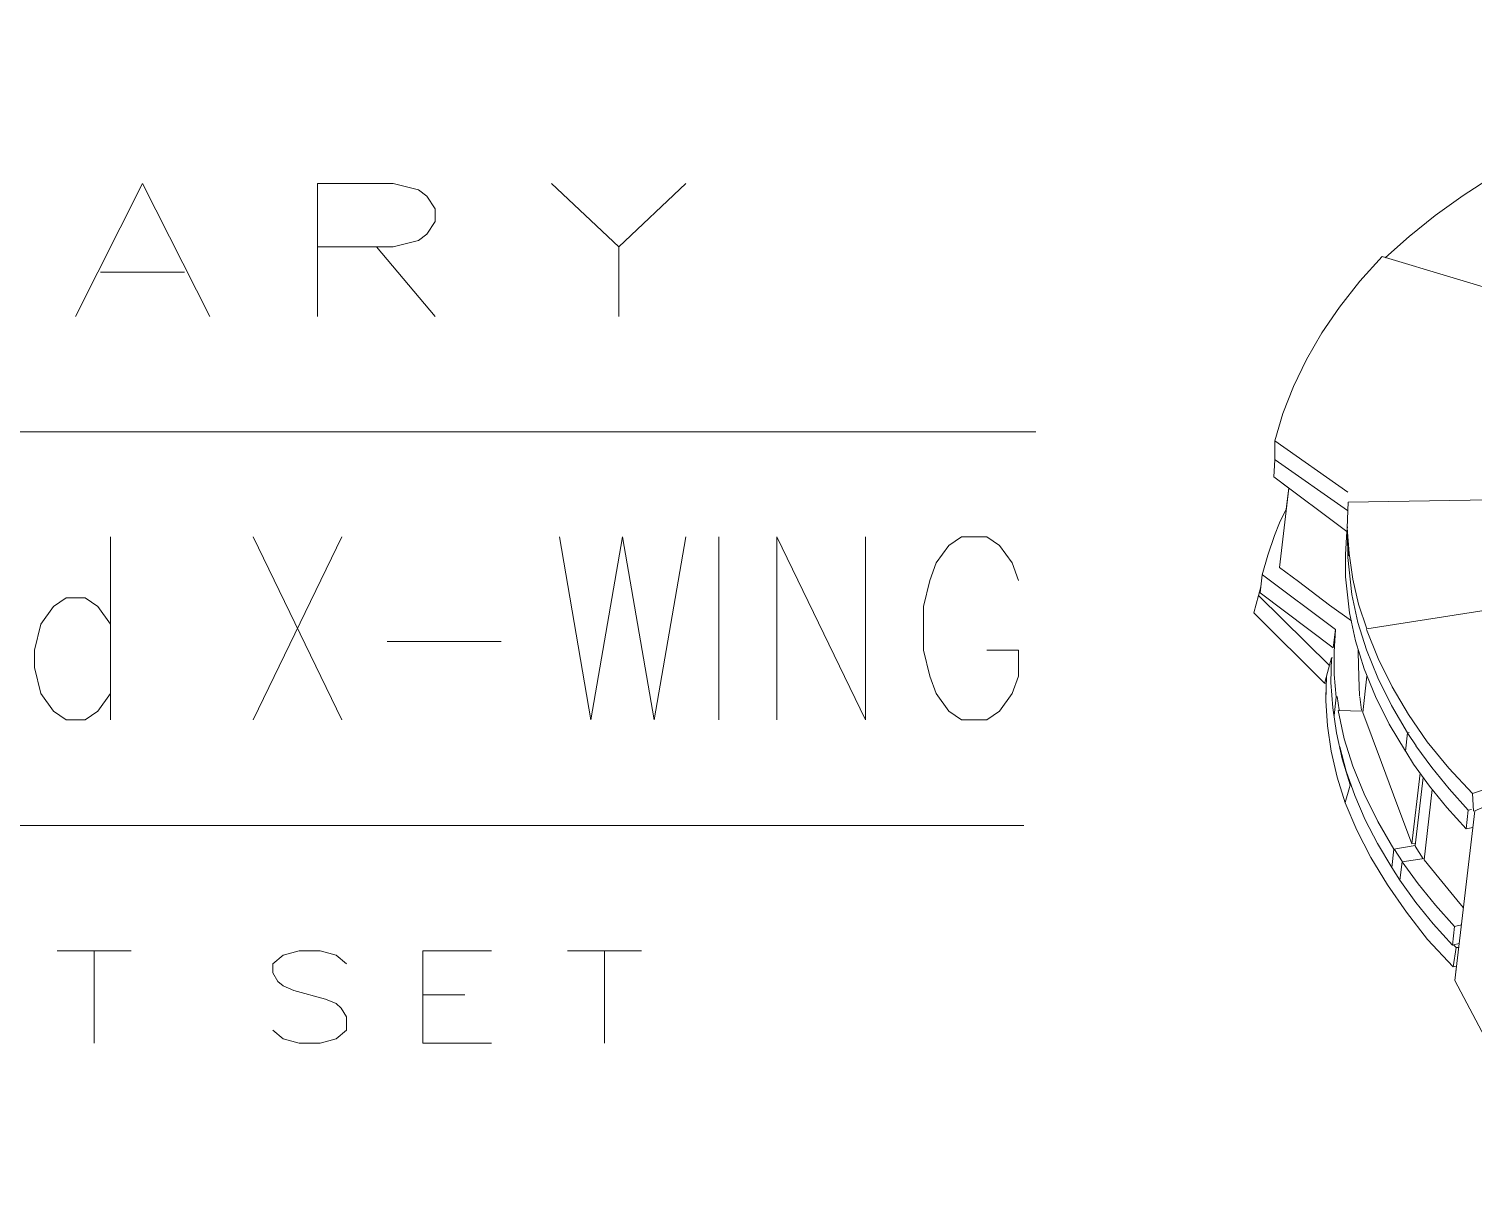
# Model space of a CAD drawing. Header units: inches. Extents: x -7 to 6.8, y -5.2 to 5.1.
# Drawn here: x -0.816 to 1.738, y -3.17 to -1.11 of the extents above; entities that cross this region are included whole.
import ezdxf

# ---------------------------------------------------------------- set-up
doc = ezdxf.new("R2010")
doc.units = ezdxf.units.IN
doc.header["$MEASUREMENT"] = 0
doc.layers.add('Layer 1', color=7, linetype='Continuous')

msp = doc.modelspace()

# ---------------------------------------------------------------- linework, layer by layer
at = {"layer": 'Layer 1', "lineweight": 9}
msp.add_open_spline([(4.3788, -1.7689), (4.3788, -1.7689), (4.4057, -1.7657), (4.4057, -1.7657), (4.4057, -1.7657), (4.4057, -1.7657), (4.4413, -1.8081), (4.4413, -1.8081), (4.4413, -1.8081), (4.4413, -1.8081), (4.473, -1.8509), (4.473, -1.8509), (4.473, -1.8509), (4.473, -1.8509), (4.5015, -1.894), (4.5015, -1.894), (4.5015, -1.894), (4.5015, -1.894), (4.5268, -1.9375), (4.5268, -1.9375), (4.5268, -1.9375), (4.5268, -1.9375), (4.5483, -1.9806), (4.5483, -1.9806), (4.5483, -1.9806), (4.5483, -1.9806), (4.5667, -2.0234), (4.5667, -2.0234), (4.5667, -2.0234), (4.5667, -2.0234), (4.5813, -2.0656), (4.5813, -2.0656), (4.5813, -2.0656), (4.5813, -2.0656), (4.5776, -2.0777), (4.5776, -2.0777), (4.5776, -2.0777), (4.5776, -2.0777), (4.5856, -2.1153), (4.5856, -2.1153), (4.5856, -2.1153), (4.5856, -2.1153), (4.5925, -2.1637), (4.5925, -2.1637), (4.5925, -2.1637), (4.5925, -2.1637), (4.5926, -2.1664), (4.5926, -2.1664), (4.5926, -2.1664), (4.5926, -2.1664), (4.598, -2.1964), (4.598, -2.1964), (4.598, -2.1964), (4.598, -2.1964), (4.6017, -2.2381), (4.6017, -2.2381), (4.6017, -2.2381), (4.6017, -2.2381), (4.6016, -2.2795), (4.6016, -2.2795), (4.6016, -2.2795), (4.6016, -2.2795), (4.6004, -2.3028), (4.6004, -2.3028), (4.6004, -2.3028), (4.6004, -2.3028), (4.9876, -3.2423), (4.9876, -3.2423), (4.9876, -3.2423), (4.9876, -3.2423), (4.9838, -3.2747), (4.9838, -3.2747), (4.9838, -3.2747), (4.9838, -3.2747), (4.9427, -3.2923), (4.9427, -3.2923), (4.9427, -3.2923), (4.9427, -3.2923), (4.9331, -3.3743), (4.9331, -3.3743), (4.9331, -3.3743), (4.9331, -3.3743), (4.9635, -3.4479), (4.9635, -3.4479), (4.9635, -3.4479), (4.9635, -3.4479), (4.9598, -3.4802), (4.9598, -3.4802), (4.9598, -3.4802), (4.9598, -3.4802), (4.8308, -3.5356), (4.8308, -3.5356), (4.8308, -3.5356), (4.8308, -3.5356), (4.8304, -3.5384), (4.8304, -3.5384), (4.8304, -3.5384), (4.8304, -3.5384), (4.8001, -3.5513), (4.8001, -3.5513), (4.8001, -3.5513), (4.8001, -3.5513), (4.4464, -3.2847), (4.4464, -3.2847), (4.4464, -3.2847), (4.4464, -3.2847), (4.396, -3.2847), (4.396, -3.2847), (4.396, -3.2847), (4.396, -3.2847), (4.413, -3.2976), (4.413, -3.2976), (4.413, -3.2976), (4.413, -3.2976), (4.4666, -3.3063), (4.4666, -3.3063), (4.4666, -3.3063), (4.4666, -3.3063), (4.5742, -3.3875), (4.5742, -3.3875), (4.5742, -3.3875), (4.5742, -3.3875), (4.5704, -3.4198), (4.5704, -3.4198), (4.5704, -3.4198), (4.5704, -3.4198), (4.5665, -3.4529), (4.5665, -3.4529), (4.5665, -3.4529), (4.5665, -3.4529), (4.5386, -3.4647), (4.5386, -3.4647), (4.5386, -3.4647), (4.5386, -3.4647), (4.522, -3.6069), (4.522, -3.6069), (4.522, -3.6069), (4.522, -3.6069), (4.5485, -3.6272), (4.5485, -3.6272), (4.5485, -3.6272), (4.5485, -3.6272), (4.5447, -3.6595), (4.5447, -3.6595), (4.5447, -3.6595), (4.5447, -3.6595), (4.5143, -3.6724), (4.5143, -3.6724), (4.5143, -3.6724), (4.5143, -3.6724), (4.5121, -3.6713), (4.5121, -3.6713), (4.5121, -3.6713), (4.5121, -3.6713), (4.3914, -3.7228), (4.3914, -3.7228), (4.3914, -3.7228), (4.3914, -3.7228), (3.2095, -3.3607), (3.2095, -3.3607), (3.2095, -3.3607), (3.2095, -3.3607), (3.1578, -3.3615), (3.1578, -3.3615), (3.1578, -3.3615), (3.1578, -3.3615), (3.1033, -3.3598), (3.1033, -3.3598), (3.1033, -3.3598), (3.1033, -3.3598), (3.0479, -3.3592), (3.0479, -3.3592), (3.0479, -3.3592), (3.0479, -3.3592), (3.0623, -3.37), (3.0623, -3.37), (3.0623, -3.37), (3.0623, -3.37), (3.0383, -3.4022), (3.0383, -3.4022), (3.0383, -3.4022), (3.0383, -3.4022), (3.024, -3.3911), (3.024, -3.3911), (3.024, -3.3911), (3.024, -3.3911), (2.9963, -3.4277), (2.9963, -3.4277), (2.9963, -3.4277), (2.9963, -3.4277), (2.9617, -3.4432), (2.9617, -3.4432), (2.9617, -3.4432), (2.9617, -3.4432), (2.9616, -3.4439), (2.9616, -3.4439), (2.9616, -3.4439), (2.9616, -3.4439), (2.9312, -3.4568), (2.9312, -3.4568), (2.9312, -3.4568), (2.9312, -3.4568), (2.9304, -3.4565), (2.9304, -3.4565), (2.9304, -3.4565), (2.9304, -3.4565), (2.8961, -3.4706), (2.8961, -3.4706), (2.8961, -3.4706), (2.8961, -3.4706), (2.8774, -3.457), (2.8774, -3.457), (2.8774, -3.457), (2.8774, -3.457), (2.7771, -3.4256), (2.7771, -3.4256), (2.7771, -3.4256), (2.7771, -3.4256), (2.7608, -3.4329), (2.7608, -3.4329), (2.7608, -3.4329), (2.7608, -3.4329), (2.7386, -3.4421), (2.7386, -3.4421), (2.7386, -3.4421), (2.7386, -3.4421), (2.6853, -3.4311), (2.6853, -3.4311), (2.6853, -3.4311), (2.6853, -3.4311), (2.6716, -3.421), (2.6716, -3.421), (2.6716, -3.421), (2.6716, -3.421), (2.6634, -3.4317), (2.6634, -3.4317), (2.6634, -3.4317), (2.6634, -3.4317), (2.5759, -3.366), (2.5759, -3.366), (2.5759, -3.366), (2.5759, -3.366), (2.2775, -3.1419), (2.2775, -3.1419), (2.2775, -3.1419), (2.2775, -3.1419), (2.212, -3.1144), (2.212, -3.1144), (2.212, -3.1144), (2.212, -3.1144), (2.1461, -3.084), (2.1461, -3.084), (2.1461, -3.084), (2.1461, -3.084), (2.0826, -3.0532), (2.0826, -3.0532), (2.0826, -3.0532), (2.0826, -3.0532), (2.0596, -3.0559), (2.0596, -3.0559), (2.0596, -3.0559), (2.0596, -3.0559), (2.0424, -3.043), (2.0424, -3.043), (2.0424, -3.043), (2.0424, -3.043), (2.0154, -3.0229), (2.0154, -3.0229), (2.0154, -3.0229), (2.0154, -3.0229), (2.0085, -3.0258), (2.0085, -3.0258), (2.0085, -3.0258), (2.0085, -3.0258), (1.9283, -3.0382), (1.9283, -3.0382), (1.9283, -3.0382), (1.9283, -3.0382), (1.7748, -2.9227), (1.7748, -2.9227), (1.7748, -2.9227), (1.7748, -2.9227), (1.7057, -2.7929), (1.7057, -2.7929), (1.7057, -2.7929), (1.7057, -2.7929), (1.7087, -2.7671), (1.7087, -2.7671), (1.7087, -2.7671), (1.7087, -2.7671), (1.7029, -2.7683), (1.7029, -2.7683), (1.7029, -2.7683), (1.7029, -2.7683), (1.6572, -2.7201), (1.6572, -2.7201), (1.6572, -2.7201), (1.6572, -2.7201), (1.6199, -2.6721), (1.6199, -2.6721), (1.6199, -2.6721), (1.6199, -2.6721), (1.5866, -2.6237), (1.5866, -2.6237), (1.5866, -2.6237), (1.5866, -2.6237), (1.5571, -2.575), (1.5571, -2.575), (1.5571, -2.575), (1.5571, -2.575), (1.5323, -2.5268), (1.5323, -2.5268), (1.5323, -2.5268), (1.5323, -2.5268), (1.5115, -2.4784), (1.5115, -2.4784), (1.5115, -2.4784), (1.5115, -2.4784), (1.4973, -2.433), (1.4973, -2.433), (1.4973, -2.433), (1.4973, -2.433), (1.487, -2.3873), (1.487, -2.3873), (1.487, -2.3873), (1.487, -2.3873), (1.4806, -2.3421), (1.4806, -2.3421), (1.4806, -2.3421), (1.4806, -2.3421), (1.4772, -2.298), (1.4772, -2.298), (1.4772, -2.298), (1.4772, -2.298), (1.478, -2.268), (1.478, -2.268), (1.478, -2.268), (1.478, -2.268), (1.4754, -2.2666), (1.4754, -2.2666), (1.4754, -2.2666), (1.4754, -2.2666), (1.3502, -2.1427), (1.3502, -2.1427), (1.3502, -2.1427), (1.3502, -2.1427), (1.3585, -2.1116), (1.3585, -2.1116), (1.3585, -2.1116), (1.3585, -2.1116), (1.3626, -2.0965), (1.3626, -2.0965), (1.3626, -2.0965), (1.3626, -2.0965), (1.3651, -2.075), (1.3651, -2.075), (1.3651, -2.075), (1.3651, -2.075), (1.3747, -2.0402), (1.3747, -2.0402), (1.3747, -2.0402), (1.3747, -2.0402), (1.3865, -2.0057), (1.3865, -2.0057), (1.3865, -2.0057), (1.3865, -2.0057), (1.3954, -1.9833), (1.3954, -1.9833), (1.3954, -1.9833), (1.3954, -1.9833), (1.4076, -1.9589), (1.4076, -1.9589), (1.4076, -1.9589), (1.4076, -1.9589), (1.4119, -1.9217), (1.4119, -1.9217), (1.4119, -1.9217), (1.4119, -1.9217), (1.3854, -1.9018), (1.3854, -1.9018), (1.3854, -1.9018), (1.3854, -1.9018), (1.3873, -1.8717), (1.3873, -1.8717), (1.3873, -1.8717), (1.3873, -1.8717), (1.3874, -1.838), (1.3874, -1.838), (1.3874, -1.838), (1.3874, -1.838), (1.4016, -1.7897), (1.4016, -1.7897), (1.4016, -1.7897), (1.4016, -1.7897), (1.4205, -1.742), (1.4205, -1.742), (1.4205, -1.742), (1.4205, -1.742), (1.4432, -1.6947), (1.4432, -1.6947), (1.4432, -1.6947), (1.4432, -1.6947), (1.4706, -1.6472), (1.4706, -1.6472), (1.4706, -1.6472), (1.4706, -1.6472), (1.5017, -1.6016), (1.5017, -1.6016), (1.5017, -1.6016), (1.5017, -1.6016), (1.5374, -1.5559), (1.5374, -1.5559), (1.5374, -1.5559), (1.5374, -1.5559), (1.5769, -1.5121), (1.5769, -1.5121), (1.5769, -1.5121), (1.5769, -1.5121), (1.5831, -1.514), (1.5831, -1.514), (1.5831, -1.514), (1.5831, -1.514), (1.6248, -1.4768), (1.6248, -1.4768), (1.6248, -1.4768), (1.6248, -1.4768), (1.6705, -1.44), (1.6705, -1.44), (1.6705, -1.44), (1.6705, -1.44), (1.72, -1.4044), (1.72, -1.4044), (1.72, -1.4044), (1.72, -1.4044), (1.7723, -1.3707), (1.7723, -1.3707), (1.7723, -1.3707), (1.7723, -1.3707), (1.8284, -1.3383), (1.8284, -1.3383), (1.8284, -1.3383), (1.8284, -1.3383), (1.8875, -1.3069), (1.8875, -1.3069), (1.8875, -1.3069), (1.8875, -1.3069), (1.9488, -1.2766), (1.9488, -1.2766), (1.9488, -1.2766), (1.9488, -1.2766), (1.9488, -1.2747), (1.9488, -1.2747), (1.9488, -1.2747), (1.9488, -1.2747), (2.0118, -1.2501), (2.0118, -1.2501), (2.0118, -1.2501), (2.0118, -1.2501), (2.0769, -1.2272), (2.0769, -1.2272), (2.0769, -1.2272), (2.0769, -1.2272), (2.1441, -1.2062), (2.1441, -1.2062), (2.1441, -1.2062), (2.1441, -1.2062), (2.2135, -1.187), (2.2135, -1.187), (2.2135, -1.187), (2.2135, -1.187), (2.2849, -1.1696), (2.2849, -1.1696), (2.2849, -1.1696), (2.2849, -1.1696), (2.3579, -1.1532), (2.3579, -1.1532), (2.3579, -1.1532), (2.3579, -1.1532), (2.4336, -1.1394), (2.4336, -1.1394), (2.4336, -1.1394), (2.4336, -1.1394), (2.435, -1.141), (2.435, -1.141), (2.435, -1.141), (2.435, -1.141), (2.4351, -1.1334), (2.4351, -1.1334), (2.4351, -1.1334), (2.4351, -1.1334), (2.519, -1.1237), (2.519, -1.1237), (2.519, -1.1237), (2.519, -1.1237), (2.6048, -1.1173), (2.6048, -1.1173), (2.6048, -1.1173), (2.6048, -1.1173), (2.6912, -1.1118), (2.6912, -1.1118), (2.6912, -1.1118), (2.6912, -1.1118), (2.7797, -1.1097), (2.7797, -1.1097), (2.7797, -1.1097), (2.7797, -1.1097), (2.8678, -1.1098), (2.8678, -1.1098), (2.8678, -1.1098), (2.8678, -1.1098), (2.9574, -1.1117), (2.9574, -1.1117), (2.9574, -1.1117), (2.9574, -1.1117), (3.0474, -1.116), (3.0474, -1.116), (3.0474, -1.116), (3.0474, -1.116), (3.1893, -1.1965), (3.1893, -1.1965), (3.1893, -1.1965), (3.1893, -1.1965), (3.1881, -1.2136), (3.1881, -1.2136), (3.1881, -1.2136), (3.1881, -1.2136), (3.1881, -1.2136), (3.1881, -1.2136), (3.1881, -1.2136), (3.1881, -1.2136), (3.2502, -1.2232), (3.2502, -1.2232), (3.2502, -1.2232), (3.2502, -1.2232), (3.313, -1.2337), (3.313, -1.2337), (3.313, -1.2337), (3.313, -1.2337), (3.3945, -1.2503), (3.3945, -1.2503), (3.3945, -1.2503), (3.4211, -1.2555), (3.4473, -1.2615), (3.4737, -1.2673), (3.4737, -1.2673), (3.4737, -1.2673), (3.5329, -1.282), (3.5329, -1.282), (3.5329, -1.282), (3.5329, -1.282), (3.5919, -1.2975), (3.5919, -1.2975), (3.5919, -1.2975), (3.5919, -1.2975), (3.5924, -1.2999), (3.5924, -1.2999), (3.5924, -1.2999), (3.5924, -1.2999), (3.6668, -1.3242), (3.6668, -1.3242), (3.6668, -1.3242), (3.6668, -1.3242), (3.7395, -1.3499), (3.7395, -1.3499), (3.7395, -1.3499), (3.7395, -1.3499), (3.8097, -1.3769), (3.8097, -1.3769), (3.8097, -1.3769), (3.8097, -1.3769), (3.8789, -1.406), (3.8789, -1.406), (3.8789, -1.406), (3.8789, -1.406), (3.9449, -1.4356), (3.9449, -1.4356), (3.9449, -1.4356), (3.9449, -1.4356), (4.0108, -1.4679), (4.0108, -1.4679), (4.0108, -1.4679), (4.0108, -1.4679), (4.0321, -1.4637), (4.0321, -1.4637), (4.0321, -1.4637), (4.0321, -1.4637), (4.0479, -1.4761), (4.0479, -1.4761), (4.0479, -1.4761), (4.0479, -1.4761), (4.0486, -1.4758), (4.0486, -1.4758), (4.0486, -1.4758), (4.0486, -1.4758), (4.0718, -1.4932), (4.0718, -1.4932), (4.0718, -1.4932), (4.0718, -1.4932), (4.0814, -1.489), (4.0814, -1.489), (4.0814, -1.489), (4.0814, -1.489), (4.1679, -1.4765), (4.1679, -1.4765), (4.1679, -1.4765), (4.1679, -1.4765), (4.3179, -1.5892), (4.3179, -1.5892), (4.3179, -1.5892), (4.3179, -1.5892), (4.385, -1.7157), (4.385, -1.7157), (4.385, -1.7157), (4.385, -1.7157), (4.3788, -1.7689), (4.3788, -1.7689)], degree=3, knots=[0, 0, 0, 0, 0.006452, 0.006452, 0.006452, 0.006452, 0.012903, 0.012903, 0.012903, 0.012903, 0.019355, 0.019355, 0.019355, 0.019355, 0.025806, 0.025806, 0.025806, 0.025806, 0.032258, 0.032258, 0.032258, 0.032258, 0.03871, 0.03871, 0.03871, 0.03871, 0.045161, 0.045161, 0.045161, 0.045161, 0.051613, 0.051613, 0.051613, 0.051613, 0.058065, 0.058065, 0.058065, 0.058065, 0.064516, 0.064516, 0.064516, 0.064516, 0.070968, 0.070968, 0.070968, 0.070968, 0.077419, 0.077419, 0.077419, 0.077419, 0.083871, 0.083871, 0.083871, 0.083871, 0.090323, 0.090323, 0.090323, 0.090323, 0.096774, 0.096774, 0.096774, 0.096774, 0.103226, 0.103226, 0.103226, 0.103226, 0.109677, 0.109677, 0.109677, 0.109677, 0.116129, 0.116129, 0.116129, 0.116129, 0.122581, 0.122581, 0.122581, 0.122581, 0.129032, 0.129032, 0.129032, 0.129032, 0.135484, 0.135484, 0.135484, 0.135484, 0.141935, 0.141935, 0.141935, 0.141935, 0.148387, 0.148387, 0.148387, 0.148387, 0.154839, 0.154839, 0.154839, 0.154839, 0.16129, 0.16129, 0.16129, 0.16129, 0.167742, 0.167742, 0.167742, 0.167742, 0.174194, 0.174194, 0.174194, 0.174194, 0.180645, 0.180645, 0.180645, 0.180645, 0.187097, 0.187097, 0.187097, 0.187097, 0.193548, 0.193548, 0.193548, 0.193548, 0.2, 0.2, 0.2, 0.2, 0.206452, 0.206452, 0.206452, 0.206452, 0.212903, 0.212903, 0.212903, 0.212903, 0.219355, 0.219355, 0.219355, 0.219355, 0.225806, 0.225806, 0.225806, 0.225806, 0.232258, 0.232258, 0.232258, 0.232258, 0.23871, 0.23871, 0.23871, 0.23871, 0.245161, 0.245161, 0.245161, 0.245161, 0.251613, 0.251613, 0.251613, 0.251613, 0.258065, 0.258065, 0.258065, 0.258065, 0.264516, 0.264516, 0.264516, 0.264516, 0.270968, 0.270968, 0.270968, 0.270968, 0.277419, 0.277419, 0.277419, 0.277419, 0.283871, 0.283871, 0.283871, 0.283871, 0.290323, 0.290323, 0.290323, 0.290323, 0.296774, 0.296774, 0.296774, 0.296774, 0.303226, 0.303226, 0.303226, 0.303226, 0.309677, 0.309677, 0.309677, 0.309677, 0.316129, 0.316129, 0.316129, 0.316129, 0.322581, 0.322581, 0.322581, 0.322581, 0.329032, 0.329032, 0.329032, 0.329032, 0.335484, 0.335484, 0.335484, 0.335484, 0.341935, 0.341935, 0.341935, 0.341935, 0.348387, 0.348387, 0.348387, 0.348387, 0.354839, 0.354839, 0.354839, 0.354839, 0.36129, 0.36129, 0.36129, 0.36129, 0.367742, 0.367742, 0.367742, 0.367742, 0.374194, 0.374194, 0.374194, 0.374194, 0.380645, 0.380645, 0.380645, 0.380645, 0.387097, 0.387097, 0.387097, 0.387097, 0.393548, 0.393548, 0.393548, 0.393548, 0.4, 0.4, 0.4, 0.4, 0.406452, 0.406452, 0.406452, 0.406452, 0.412903, 0.412903, 0.412903, 0.412903, 0.419355, 0.419355, 0.419355, 0.419355, 0.425806, 0.425806, 0.425806, 0.425806, 0.432258, 0.432258, 0.432258, 0.432258, 0.43871, 0.43871, 0.43871, 0.43871, 0.445161, 0.445161, 0.445161, 0.445161, 0.451613, 0.451613, 0.451613, 0.451613, 0.458065, 0.458065, 0.458065, 0.458065, 0.464516, 0.464516, 0.464516, 0.464516, 0.470968, 0.470968, 0.470968, 0.470968, 0.477419, 0.477419, 0.477419, 0.477419, 0.483871, 0.483871, 0.483871, 0.483871, 0.490323, 0.490323, 0.490323, 0.490323, 0.496774, 0.496774, 0.496774, 0.496774, 0.503226, 0.503226, 0.503226, 0.503226, 0.509677, 0.509677, 0.509677, 0.509677, 0.516129, 0.516129, 0.516129, 0.516129, 0.522581, 0.522581, 0.522581, 0.522581, 0.529032, 0.529032, 0.529032, 0.529032, 0.535484, 0.535484, 0.535484, 0.535484, 0.541935, 0.541935, 0.541935, 0.541935, 0.548387, 0.548387, 0.548387, 0.548387, 0.554839, 0.554839, 0.554839, 0.554839, 0.56129, 0.56129, 0.56129, 0.56129, 0.567742, 0.567742, 0.567742, 0.567742, 0.574194, 0.574194, 0.574194, 0.574194, 0.580645, 0.580645, 0.580645, 0.580645, 0.587097, 0.587097, 0.587097, 0.587097, 0.593548, 0.593548, 0.593548, 0.593548, 0.6, 0.6, 0.6, 0.6, 0.606452, 0.606452, 0.606452, 0.606452, 0.612903, 0.612903, 0.612903, 0.612903, 0.619355, 0.619355, 0.619355, 0.619355, 0.625806, 0.625806, 0.625806, 0.625806, 0.632258, 0.632258, 0.632258, 0.632258, 0.63871, 0.63871, 0.63871, 0.63871, 0.645161, 0.645161, 0.645161, 0.645161, 0.651613, 0.651613, 0.651613, 0.651613, 0.658065, 0.658065, 0.658065, 0.658065, 0.664516, 0.664516, 0.664516, 0.664516, 0.670968, 0.670968, 0.670968, 0.670968, 0.677419, 0.677419, 0.677419, 0.677419, 0.683871, 0.683871, 0.683871, 0.683871, 0.690323, 0.690323, 0.690323, 0.690323, 0.696774, 0.696774, 0.696774, 0.696774, 0.703226, 0.703226, 0.703226, 0.703226, 0.709677, 0.709677, 0.709677, 0.709677, 0.716129, 0.716129, 0.716129, 0.716129, 0.722581, 0.722581, 0.722581, 0.722581, 0.729032, 0.729032, 0.729032, 0.729032, 0.735484, 0.735484, 0.735484, 0.735484, 0.741935, 0.741935, 0.741935, 0.741935, 0.748387, 0.748387, 0.748387, 0.748387, 0.754839, 0.754839, 0.754839, 0.754839, 0.76129, 0.76129, 0.76129, 0.76129, 0.767742, 0.767742, 0.767742, 0.767742, 0.774194, 0.774194, 0.774194, 0.774194, 0.780645, 0.780645, 0.780645, 0.780645, 0.787097, 0.787097, 0.787097, 0.787097, 0.793548, 0.793548, 0.793548, 0.793548, 0.8, 0.8, 0.8, 0.8, 0.806452, 0.806452, 0.806452, 0.806452, 0.812903, 0.812903, 0.812903, 0.812903, 0.819355, 0.819355, 0.819355, 0.819355, 0.825806, 0.825806, 0.825806, 0.825806, 0.832258, 0.832258, 0.832258, 0.832258, 0.83871, 0.83871, 0.83871, 0.83871, 0.845161, 0.845161, 0.845161, 0.845161, 0.851613, 0.851613, 0.851613, 0.851613, 0.858065, 0.858065, 0.858065, 0.858065, 0.864516, 0.864516, 0.864516, 0.864516, 0.870968, 0.870968, 0.870968, 0.870968, 0.877419, 0.877419, 0.877419, 0.877419, 0.883871, 0.883871, 0.883871, 0.883871, 0.890323, 0.890323, 0.890323, 0.890323, 0.896774, 0.896774, 0.896774, 0.896774, 0.903226, 0.903226, 0.903226, 0.903226, 0.909677, 0.909677, 0.909677, 0.909677, 0.916129, 0.916129, 0.916129, 0.916129, 0.922581, 0.922581, 0.922581, 0.922581, 0.929032, 0.929032, 0.929032, 0.929032, 0.935484, 0.935484, 0.935484, 0.935484, 0.941935, 0.941935, 0.941935, 0.941935, 0.948387, 0.948387, 0.948387, 0.948387, 0.954839, 0.954839, 0.954839, 0.954839, 0.96129, 0.96129, 0.96129, 0.96129, 0.967742, 0.967742, 0.967742, 0.967742, 0.974194, 0.974194, 0.974194, 0.974194, 0.980645, 0.980645, 0.980645, 0.980645, 0.987097, 0.987097, 0.987097, 0.987097, 1, 1, 1, 1], dxfattribs=at)
at = {"layer": 'Layer 1', "color": 5, "lineweight": 9}
for points, knots in [([(1.9488, -1.2766), (1.9488, -1.2766), (1.8875, -1.3069), (1.8875, -1.3069), (1.8875, -1.3069), (1.8875, -1.3069), (1.8284, -1.3383), (1.8284, -1.3383), (1.8284, -1.3383), (1.8284, -1.3383), (1.7723, -1.3707), (1.7723, -1.3707), (1.7723, -1.3707), (1.7723, -1.3707), (1.72, -1.4044), (1.72, -1.4044), (1.72, -1.4044), (1.72, -1.4044), (1.6705, -1.44), (1.6705, -1.44), (1.6705, -1.44), (1.6705, -1.44), (1.6248, -1.4768), (1.6248, -1.4768), (1.6248, -1.4768), (1.6248, -1.4768), (1.5824, -1.5146), (1.5824, -1.5146)], [0, 0, 0, 0, 0.125, 0.125, 0.125, 0.125, 0.25, 0.25, 0.25, 0.25, 0.375, 0.375, 0.375, 0.375, 0.5, 0.5, 0.5, 0.5, 0.625, 0.625, 0.625, 0.625, 0.75, 0.75, 0.75, 0.75, 1, 1, 1, 1]), ([(1.8279, -1.5875), (1.8279, -1.5875), (1.5769, -1.5121), (1.5769, -1.5121), (1.5769, -1.5121), (1.5769, -1.5121), (1.5374, -1.5559), (1.5374, -1.5559), (1.5374, -1.5559), (1.5374, -1.5559), (1.5017, -1.6016), (1.5017, -1.6016), (1.5017, -1.6016), (1.5017, -1.6016), (1.4706, -1.6472), (1.4706, -1.6472), (1.4706, -1.6472), (1.4706, -1.6472), (1.4432, -1.6947), (1.4432, -1.6947), (1.4432, -1.6947), (1.4432, -1.6947), (1.4205, -1.742), (1.4205, -1.742), (1.4205, -1.742), (1.4205, -1.742), (1.4016, -1.7897), (1.4016, -1.7897), (1.4016, -1.7897), (1.4016, -1.7897), (1.3874, -1.838), (1.3874, -1.838), (1.3874, -1.838), (1.3874, -1.838), (1.3873, -1.8717), (1.3873, -1.8717), (1.3873, -1.8717), (1.3873, -1.8717), (1.3854, -1.9018), (1.3854, -1.9018), (1.3854, -1.9018), (1.3854, -1.9018), (1.5145, -1.9988), (1.5145, -1.9988)], [0, 0, 0, 0, 0.083333, 0.083333, 0.083333, 0.083333, 0.166667, 0.166667, 0.166667, 0.166667, 0.25, 0.25, 0.25, 0.25, 0.333333, 0.333333, 0.333333, 0.333333, 0.416667, 0.416667, 0.416667, 0.416667, 0.5, 0.5, 0.5, 0.5, 0.583333, 0.583333, 0.583333, 0.583333, 0.666667, 0.666667, 0.666667, 0.666667, 0.75, 0.75, 0.75, 0.75, 0.833333, 0.833333, 0.833333, 0.833333, 1, 1, 1, 1]), ([(1.4119, -1.9217), (1.4119, -1.9217), (1.3955, -2.0621), (1.3955, -2.0621), (1.3955, -2.0621), (1.3955, -2.0621), (1.4293, -2.0871), (1.4293, -2.0871)], [0, 0, 0, 0, 0.333333, 0.333333, 0.333333, 0.333333, 1, 1, 1, 1]), ([(1.4076, -1.9589), (1.4076, -1.9589), (1.3954, -1.9833), (1.3954, -1.9833), (1.3954, -1.9833), (1.3954, -1.9833), (1.3865, -2.0057), (1.3865, -2.0057), (1.3865, -2.0057), (1.3865, -2.0057), (1.3747, -2.0402), (1.3747, -2.0402), (1.3747, -2.0402), (1.3747, -2.0402), (1.3651, -2.075), (1.3651, -2.075), (1.3651, -2.075), (1.3651, -2.075), (1.3614, -2.1073), (1.3614, -2.1073)], [0, 0, 0, 0, 0.166667, 0.166667, 0.166667, 0.166667, 0.333333, 0.333333, 0.333333, 0.333333, 0.5, 0.5, 0.5, 0.5, 0.666667, 0.666667, 0.666667, 0.666667, 1, 1, 1, 1]), ([(1.5167, -1.9468), (1.5167, -1.9468), (1.5153, -1.9919), (1.5153, -1.9919), (1.5153, -1.9919), (1.5153, -1.9919), (1.5186, -2.0375), (1.5186, -2.0375), (1.5186, -2.0375), (1.5186, -2.0375), (1.525, -2.0827), (1.525, -2.0827), (1.525, -2.0827), (1.525, -2.0827), (1.5354, -2.1269), (1.5354, -2.1269), (1.5354, -2.1269), (1.5354, -2.1269), (1.5498, -2.1707), (1.5498, -2.1707)], [0, 0, 0, 0, 0.166667, 0.166667, 0.166667, 0.166667, 0.333333, 0.333333, 0.333333, 0.333333, 0.5, 0.5, 0.5, 0.5, 0.666667, 0.666667, 0.666667, 0.666667, 1, 1, 1, 1]), ([(0.1222, -2.0081), (0.1222, -2.0081), (0.1781, -2.3316), (0.1781, -2.3316), (0.1781, -2.3316), (0.1781, -2.3316), (0.234, -2.0081), (0.234, -2.0081), (0.234, -2.0081), (0.234, -2.0081), (0.2899, -2.3316), (0.2899, -2.3316), (0.2899, -2.3316), (0.2899, -2.3316), (0.3458, -2.0081), (0.3458, -2.0081)], [0, 0, 0, 0, 0.2, 0.2, 0.2, 0.2, 0.4, 0.4, 0.4, 0.4, 0.6, 0.6, 0.6, 0.6, 1, 1, 1, 1]), ([(0.5068, -2.3316), (0.5068, -2.3316), (0.5068, -2.0081), (0.5068, -2.0081), (0.5068, -2.0081), (0.5068, -2.0081), (0.6633, -2.3316), (0.6633, -2.3316), (0.6633, -2.3316), (0.6633, -2.3316), (0.6633, -2.0081), (0.6633, -2.0081)], [0, 0, 0, 0, 0.25, 0.25, 0.25, 0.25, 0.5, 0.5, 0.5, 0.5, 1, 1, 1, 1]), ([(0.9339, -2.0851), (0.9339, -2.0851), (0.9227, -2.0543), (0.9227, -2.0543), (0.9227, -2.0543), (0.9227, -2.0543), (0.9003, -2.0235), (0.9003, -2.0235), (0.9003, -2.0235), (0.9003, -2.0235), (0.878, -2.0081), (0.878, -2.0081), (0.878, -2.0081), (0.878, -2.0081), (0.8332, -2.0081), (0.8332, -2.0081), (0.8332, -2.0081), (0.8332, -2.0081), (0.8109, -2.0235), (0.8109, -2.0235), (0.8109, -2.0235), (0.8109, -2.0235), (0.7885, -2.0543), (0.7885, -2.0543), (0.7885, -2.0543), (0.7885, -2.0543), (0.7773, -2.0851), (0.7773, -2.0851), (0.7773, -2.0851), (0.7773, -2.0851), (0.7662, -2.1314), (0.7662, -2.1314), (0.7662, -2.1314), (0.7662, -2.1314), (0.7662, -2.2084), (0.7662, -2.2084), (0.7662, -2.2084), (0.7662, -2.2084), (0.7773, -2.2546), (0.7773, -2.2546), (0.7773, -2.2546), (0.7773, -2.2546), (0.7885, -2.2854), (0.7885, -2.2854), (0.7885, -2.2854), (0.7885, -2.2854), (0.8109, -2.3162), (0.8109, -2.3162), (0.8109, -2.3162), (0.8109, -2.3162), (0.8332, -2.3316), (0.8332, -2.3316), (0.8332, -2.3316), (0.8332, -2.3316), (0.878, -2.3316), (0.878, -2.3316), (0.878, -2.3316), (0.878, -2.3316), (0.9003, -2.3162), (0.9003, -2.3162), (0.9003, -2.3162), (0.9003, -2.3162), (0.9227, -2.2854), (0.9227, -2.2854), (0.9227, -2.2854), (0.9227, -2.2854), (0.9339, -2.2546), (0.9339, -2.2546), (0.9339, -2.2546), (0.9339, -2.2546), (0.9339, -2.2084), (0.9339, -2.2084), (0.9339, -2.2084), (0.9339, -2.2084), (0.878, -2.2084), (0.878, -2.2084)], [0, 0, 0, 0, 0.05, 0.05, 0.05, 0.05, 0.1, 0.1, 0.1, 0.1, 0.15, 0.15, 0.15, 0.15, 0.2, 0.2, 0.2, 0.2, 0.25, 0.25, 0.25, 0.25, 0.3, 0.3, 0.3, 0.3, 0.35, 0.35, 0.35, 0.35, 0.4, 0.4, 0.4, 0.4, 0.45, 0.45, 0.45, 0.45, 0.5, 0.5, 0.5, 0.5, 0.55, 0.55, 0.55, 0.55, 0.6, 0.6, 0.6, 0.6, 0.65, 0.65, 0.65, 0.65, 0.7, 0.7, 0.7, 0.7, 0.75, 0.75, 0.75, 0.75, 0.8, 0.8, 0.8, 0.8, 0.85, 0.85, 0.85, 0.85, 0.9, 0.9, 0.9, 0.9, 1, 1, 1, 1]), ([(1.5145, -1.9988), (1.5145, -1.9988), (1.5121, -2.0391), (1.5121, -2.0391), (1.5121, -2.0391), (1.5121, -2.0391), (1.5122, -2.0789), (1.5122, -2.0789), (1.5122, -2.0789), (1.5122, -2.0789), (1.5196, -2.1422), (1.5196, -2.1422)], [0, 0, 0, 0, 0.25, 0.25, 0.25, 0.25, 0.5, 0.5, 0.5, 0.5, 1, 1, 1, 1]), ([(1.5156, -2.0028), (1.5156, -2.0028), (1.5162, -2.0443), (1.5162, -2.0443), (1.5162, -2.0443), (1.5162, -2.0443), (1.5234, -2.1099), (1.5234, -2.1099)], [0, 0, 0, 0, 0.333333, 0.333333, 0.333333, 0.333333, 1, 1, 1, 1]), ([(-0.6717, -2.1622), (-0.6717, -2.1622), (-0.694, -2.1314), (-0.694, -2.1314), (-0.694, -2.1314), (-0.694, -2.1314), (-0.7164, -2.1159), (-0.7164, -2.1159), (-0.7164, -2.1159), (-0.7164, -2.1159), (-0.7499, -2.1159), (-0.7499, -2.1159), (-0.7499, -2.1159), (-0.7499, -2.1159), (-0.7723, -2.1314), (-0.7723, -2.1314), (-0.7723, -2.1314), (-0.7723, -2.1314), (-0.7947, -2.1622), (-0.7947, -2.1622), (-0.7947, -2.1622), (-0.7947, -2.1622), (-0.8058, -2.2084), (-0.8058, -2.2084), (-0.8058, -2.2084), (-0.8058, -2.2084), (-0.8058, -2.2392), (-0.8058, -2.2392), (-0.8058, -2.2392), (-0.8058, -2.2392), (-0.7947, -2.2854), (-0.7947, -2.2854), (-0.7947, -2.2854), (-0.7947, -2.2854), (-0.7723, -2.3162), (-0.7723, -2.3162), (-0.7723, -2.3162), (-0.7723, -2.3162), (-0.7499, -2.3316), (-0.7499, -2.3316), (-0.7499, -2.3316), (-0.7499, -2.3316), (-0.7164, -2.3316), (-0.7164, -2.3316), (-0.7164, -2.3316), (-0.7164, -2.3316), (-0.694, -2.3162), (-0.694, -2.3162), (-0.694, -2.3162), (-0.694, -2.3162), (-0.6717, -2.2854), (-0.6717, -2.2854)], [0, 0, 0, 0, 0.071429, 0.071429, 0.071429, 0.071429, 0.142857, 0.142857, 0.142857, 0.142857, 0.214286, 0.214286, 0.214286, 0.214286, 0.285714, 0.285714, 0.285714, 0.285714, 0.357143, 0.357143, 0.357143, 0.357143, 0.428571, 0.428571, 0.428571, 0.428571, 0.5, 0.5, 0.5, 0.5, 0.571429, 0.571429, 0.571429, 0.571429, 0.642857, 0.642857, 0.642857, 0.642857, 0.714286, 0.714286, 0.714286, 0.714286, 0.785714, 0.785714, 0.785714, 0.785714, 0.857143, 0.857143, 0.857143, 0.857143, 1, 1, 1, 1]), ([(1.3626, -2.0965), (1.3626, -2.0965), (1.3585, -2.1116), (1.3585, -2.1116), (1.3585, -2.1116), (1.3585, -2.1116), (1.3502, -2.1427), (1.3502, -2.1427), (1.3502, -2.1427), (1.3502, -2.1427), (1.4754, -2.2666), (1.4754, -2.2666), (1.4754, -2.2666), (1.4754, -2.2666), (1.478, -2.268), (1.478, -2.268)], [0, 0, 0, 0, 0.2, 0.2, 0.2, 0.2, 0.4, 0.4, 0.4, 0.4, 0.6, 0.6, 0.6, 0.6, 1, 1, 1, 1]), ([(1.5234, -2.1099), (1.5234, -2.1099), (1.534, -2.1595), (1.534, -2.1595), (1.534, -2.1595), (1.534, -2.1595), (1.5493, -2.2081), (1.5493, -2.2081), (1.5493, -2.2081), (1.5493, -2.2081), (1.5693, -2.2573), (1.5693, -2.2573), (1.5693, -2.2573), (1.5693, -2.2573), (1.5933, -2.3061), (1.5933, -2.3061), (1.5933, -2.3061), (1.5933, -2.3061), (1.6219, -2.3547), (1.6219, -2.3547)], [0, 0, 0, 0, 0.166667, 0.166667, 0.166667, 0.166667, 0.333333, 0.333333, 0.333333, 0.333333, 0.5, 0.5, 0.5, 0.5, 0.666667, 0.666667, 0.666667, 0.666667, 1, 1, 1, 1]), ([(1.5196, -2.1422), (1.5196, -2.1422), (1.5302, -2.1918), (1.5302, -2.1918), (1.5302, -2.1918), (1.5302, -2.1918), (1.5455, -2.2412), (1.5455, -2.2412), (1.5455, -2.2412), (1.5455, -2.2412), (1.5655, -2.2904), (1.5655, -2.2904), (1.5655, -2.2904), (1.5655, -2.2904), (1.5894, -2.3392), (1.5894, -2.3392), (1.5894, -2.3392), (1.5894, -2.3392), (1.6181, -2.3871), (1.6181, -2.3871)], [0, 0, 0, 0, 0.166667, 0.166667, 0.166667, 0.166667, 0.333333, 0.333333, 0.333333, 0.333333, 0.5, 0.5, 0.5, 0.5, 0.666667, 0.666667, 0.666667, 0.666667, 1, 1, 1, 1]), ([(1.4943, -2.172), (1.4943, -2.172), (1.492, -2.2115), (1.492, -2.2115), (1.492, -2.2115), (1.492, -2.2115), (1.492, -2.2513), (1.492, -2.2513), (1.492, -2.2513), (1.492, -2.2513), (1.4959, -2.2916), (1.4959, -2.2916)], [0, 0, 0, 0, 0.25, 0.25, 0.25, 0.25, 0.5, 0.5, 0.5, 0.5, 1, 1, 1, 1]), ([(1.5496, -2.1722), (1.5496, -2.1722), (1.5702, -2.223), (1.5702, -2.223), (1.5702, -2.223), (1.5702, -2.223), (1.5948, -2.2735), (1.5948, -2.2735), (1.5948, -2.2735), (1.5948, -2.2735), (1.6234, -2.3221), (1.6234, -2.3221), (1.6234, -2.3221), (1.6234, -2.3221), (1.6568, -2.3705), (1.6568, -2.3705), (1.6568, -2.3705), (1.6568, -2.3705), (1.695, -2.4171), (1.695, -2.4171), (1.695, -2.4171), (1.695, -2.4171), (1.7366, -2.4618), (1.7366, -2.4618)], [0, 0, 0, 0, 0.142857, 0.142857, 0.142857, 0.142857, 0.285714, 0.285714, 0.285714, 0.285714, 0.428571, 0.428571, 0.428571, 0.428571, 0.571429, 0.571429, 0.571429, 0.571429, 0.714286, 0.714286, 0.714286, 0.714286, 1, 1, 1, 1]), ([(1.4876, -2.222), (1.4876, -2.222), (1.4864, -2.2655), (1.4864, -2.2655), (1.4864, -2.2655), (1.4864, -2.2655), (1.4898, -2.3104), (1.4898, -2.3104), (1.4898, -2.3104), (1.4898, -2.3104), (1.4963, -2.3548), (1.4963, -2.3548), (1.4963, -2.3548), (1.4963, -2.3548), (1.5065, -2.4005), (1.5065, -2.4005), (1.5065, -2.4005), (1.5065, -2.4005), (1.5207, -2.4467), (1.5207, -2.4467)], [0, 0, 0, 0, 0.166667, 0.166667, 0.166667, 0.166667, 0.333333, 0.333333, 0.333333, 0.333333, 0.5, 0.5, 0.5, 0.5, 0.666667, 0.666667, 0.666667, 0.666667, 1, 1, 1, 1]), ([(1.4784, -2.2544), (1.4784, -2.2544), (1.4772, -2.298), (1.4772, -2.298), (1.4772, -2.298), (1.4772, -2.298), (1.4806, -2.3421), (1.4806, -2.3421), (1.4806, -2.3421), (1.4806, -2.3421), (1.487, -2.3873), (1.487, -2.3873), (1.487, -2.3873), (1.487, -2.3873), (1.4973, -2.433), (1.4973, -2.433), (1.4973, -2.433), (1.4973, -2.433), (1.5115, -2.4784), (1.5115, -2.4784), (1.5115, -2.4784), (1.5115, -2.4784), (1.5323, -2.5268), (1.5323, -2.5268), (1.5323, -2.5268), (1.5323, -2.5268), (1.5571, -2.575), (1.5571, -2.575), (1.5571, -2.575), (1.5571, -2.575), (1.5866, -2.6237), (1.5866, -2.6237), (1.5866, -2.6237), (1.5866, -2.6237), (1.6199, -2.6721), (1.6199, -2.6721), (1.6199, -2.6721), (1.6199, -2.6721), (1.6572, -2.7201), (1.6572, -2.7201), (1.6572, -2.7201), (1.6572, -2.7201), (1.7029, -2.7683), (1.7029, -2.7683)], [0, 0, 0, 0, 0.083333, 0.083333, 0.083333, 0.083333, 0.166667, 0.166667, 0.166667, 0.166667, 0.25, 0.25, 0.25, 0.25, 0.333333, 0.333333, 0.333333, 0.333333, 0.416667, 0.416667, 0.416667, 0.416667, 0.5, 0.5, 0.5, 0.5, 0.583333, 0.583333, 0.583333, 0.583333, 0.666667, 0.666667, 0.666667, 0.666667, 0.75, 0.75, 0.75, 0.75, 0.833333, 0.833333, 0.833333, 0.833333, 1, 1, 1, 1]), ([(1.5375, -2.2894), (1.5375, -2.2894), (1.5367, -2.2893), (1.5367, -2.2893), (1.5367, -2.2893), (1.5367, -2.2893), (1.536, -2.2557), (1.536, -2.2557)], [0, 0, 0, 0, 0.333333, 0.333333, 0.333333, 0.333333, 1, 1, 1, 1]), ([(1.5502, -2.2542), (1.5502, -2.2542), (1.5426, -2.3189), (1.5426, -2.3189), (1.5426, -2.3189), (1.5426, -2.3189), (1.576, -2.4071), (1.576, -2.4071)], [0, 0, 0, 0, 0.333333, 0.333333, 0.333333, 0.333333, 1, 1, 1, 1]), ([(1.4993, -2.3154), (1.4993, -2.3154), (1.5099, -2.365), (1.5099, -2.365), (1.5099, -2.365), (1.5099, -2.365), (1.5253, -2.4136), (1.5253, -2.4136), (1.5253, -2.4136), (1.5253, -2.4136), (1.5453, -2.4628), (1.5453, -2.4628), (1.5453, -2.4628), (1.5453, -2.4628), (1.5692, -2.5116), (1.5692, -2.5116), (1.5692, -2.5116), (1.5692, -2.5116), (1.5979, -2.5603), (1.5979, -2.5603)], [0, 0, 0, 0, 0.166667, 0.166667, 0.166667, 0.166667, 0.333333, 0.333333, 0.333333, 0.333333, 0.5, 0.5, 0.5, 0.5, 0.666667, 0.666667, 0.666667, 0.666667, 1, 1, 1, 1]), ([(1.6181, -2.3871), (1.6181, -2.3871), (1.6219, -2.3547), (1.6219, -2.3547), (1.6219, -2.3547), (1.6219, -2.3547), (1.6251, -2.3543), (1.6251, -2.3543)], [0, 0, 0, 0, 0.333333, 0.333333, 0.333333, 0.333333, 1, 1, 1, 1]), ([(1.5941, -2.5926), (1.5941, -2.5926), (1.5686, -2.5506), (1.5686, -2.5506), (1.5686, -2.5506), (1.5686, -2.5506), (1.547, -2.5083), (1.547, -2.5083), (1.547, -2.5083), (1.547, -2.5083), (1.5286, -2.4655), (1.5286, -2.4655), (1.5286, -2.4655), (1.5286, -2.4655), (1.5134, -2.4224), (1.5134, -2.4224), (1.5134, -2.4224), (1.5134, -2.4224), (1.502, -2.3797), (1.502, -2.3797)], [0, 0, 0, 0, 0.166667, 0.166667, 0.166667, 0.166667, 0.333333, 0.333333, 0.333333, 0.333333, 0.5, 0.5, 0.5, 0.5, 0.666667, 0.666667, 0.666667, 0.666667, 1, 1, 1, 1]), ([(1.6364, -2.3775), (1.6364, -2.3775), (1.6647, -2.4159), (1.6647, -2.4159), (1.6647, -2.4159), (1.6647, -2.4159), (1.6954, -2.4538), (1.6954, -2.4538), (1.6954, -2.4538), (1.6954, -2.4538), (1.7292, -2.4913), (1.7292, -2.4913)], [0, 0, 0, 0, 0.25, 0.25, 0.25, 0.25, 0.5, 0.5, 0.5, 0.5, 1, 1, 1, 1]), ([(1.6327, -2.4098), (1.6327, -2.4098), (1.6608, -2.449), (1.6608, -2.449), (1.6608, -2.449), (1.6608, -2.449), (1.6915, -2.4869), (1.6915, -2.4869), (1.6915, -2.4869), (1.6915, -2.4869), (1.7254, -2.5244), (1.7254, -2.5244)], [0, 0, 0, 0, 0.25, 0.25, 0.25, 0.25, 0.5, 0.5, 0.5, 0.5, 1, 1, 1, 1]), ([(1.7384, -2.4932), (1.7384, -2.4932), (1.7366, -2.4618), (1.7366, -2.4618), (1.7366, -2.4618), (1.7366, -2.4618), (1.8609, -2.4201), (1.8609, -2.4201)], [0, 0, 0, 0, 0.333333, 0.333333, 0.333333, 0.333333, 1, 1, 1, 1]), ([(1.5207, -2.4459), (1.5207, -2.4459), (1.5208, -2.4451), (1.5208, -2.4451), (1.5208, -2.4451), (1.5208, -2.4451), (1.5208, -2.4451), (1.5208, -2.4451)], [0, 0, 0, 0, 0.333333, 0.333333, 0.333333, 0.333333, 1, 1, 1, 1]), ([(1.6358, -2.5499), (1.6358, -2.5499), (1.6294, -2.5507), (1.6294, -2.5507), (1.6294, -2.5507), (1.6294, -2.5507), (1.5974, -2.4642), (1.5974, -2.4642)], [0, 0, 0, 0, 0.333333, 0.333333, 0.333333, 0.333333, 1, 1, 1, 1]), ([(1.6656, -2.455), (1.6656, -2.455), (1.6511, -2.579), (1.6511, -2.579), (1.6511, -2.579), (1.6511, -2.579), (1.677, -2.6109), (1.677, -2.6109)], [0, 0, 0, 0, 0.333333, 0.333333, 0.333333, 0.333333, 1, 1, 1, 1]), ([(1.8117, -2.4737), (1.8117, -2.4737), (1.7712, -2.4799), (1.7712, -2.4799), (1.7712, -2.4799), (1.7712, -2.4799), (1.7408, -2.4927), (1.7408, -2.4927), (1.7408, -2.4927), (1.7408, -2.4927), (1.7057, -2.7929), (1.7057, -2.7929), (1.7057, -2.7929), (1.7057, -2.7929), (1.7748, -2.9227), (1.7748, -2.9227), (1.7748, -2.9227), (1.7748, -2.9227), (1.9283, -3.0382), (1.9283, -3.0382), (1.9283, -3.0382), (1.9283, -3.0382), (2.0085, -3.0258), (2.0085, -3.0258), (2.0085, -3.0258), (2.0085, -3.0258), (2.0389, -3.0129), (2.0389, -3.0129)], [0, 0, 0, 0, 0.125, 0.125, 0.125, 0.125, 0.25, 0.25, 0.25, 0.25, 0.375, 0.375, 0.375, 0.375, 0.5, 0.5, 0.5, 0.5, 0.625, 0.625, 0.625, 0.625, 0.75, 0.75, 0.75, 0.75, 1, 1, 1, 1]), ([(1.6086, -2.6154), (1.6086, -2.6154), (1.5941, -2.5926), (1.5941, -2.5926), (1.5941, -2.5926), (1.5941, -2.5926), (1.5979, -2.5603), (1.5979, -2.5603)], [0, 0, 0, 0, 0.333333, 0.333333, 0.333333, 0.333333, 1, 1, 1, 1]), ([(1.6124, -2.583), (1.6124, -2.583), (1.6407, -2.6215), (1.6407, -2.6215), (1.6407, -2.6215), (1.6407, -2.6215), (1.6714, -2.6594), (1.6714, -2.6594), (1.6714, -2.6594), (1.6714, -2.6594), (1.7052, -2.6969), (1.7052, -2.6969)], [0, 0, 0, 0, 0.25, 0.25, 0.25, 0.25, 0.5, 0.5, 0.5, 0.5, 1, 1, 1, 1]), ([(1.7013, -2.73), (1.7013, -2.73), (1.6675, -2.6925), (1.6675, -2.6925), (1.6675, -2.6925), (1.6675, -2.6925), (1.6368, -2.6546), (1.6368, -2.6546), (1.6368, -2.6546), (1.6368, -2.6546), (1.6086, -2.6154), (1.6086, -2.6154)], [0, 0, 0, 0, 0.25, 0.25, 0.25, 0.25, 0.5, 0.5, 0.5, 0.5, 1, 1, 1, 1]), ([(1.7133, -2.7275), (1.7133, -2.7275), (1.703, -2.7294), (1.703, -2.7294), (1.703, -2.7294), (1.703, -2.7294), (1.7013, -2.73), (1.7013, -2.73)], [0, 0, 0, 0, 0.333333, 0.333333, 0.333333, 0.333333, 1, 1, 1, 1]), ([(1.7087, -2.7671), (1.7087, -2.7671), (1.7029, -2.7683), (1.7029, -2.7683), (1.7029, -2.7683), (1.7029, -2.7683), (1.7078, -2.7346), (1.7078, -2.7346), (1.7078, -2.7346), (1.7078, -2.7346), (1.7125, -2.7344), (1.7125, -2.7344)], [0, 0, 0, 0, 0.25, 0.25, 0.25, 0.25, 0.5, 0.5, 0.5, 0.5, 1, 1, 1, 1])]:
    msp.add_open_spline(points, degree=3, knots=knots, dxfattribs=at)
at = {"layer": 'Layer 1', "color": 1, "lineweight": 9}
for points, knots in [([(-0.7335, -1.6184), (-0.7335, -1.6184), (-0.6148, -1.3831), (-0.6148, -1.3831), (-0.6148, -1.3831), (-0.6148, -1.3831), (-0.4958, -1.6184), (-0.4958, -1.6184)], [0, 0, 0, 0, 0.333333, 0.333333, 0.333333, 0.333333, 1, 1, 1, 1]), ([(-0.3053, -1.6184), (-0.3053, -1.6184), (-0.3053, -1.3831), (-0.3053, -1.3831), (-0.3053, -1.3831), (-0.3053, -1.3831), (-0.1715, -1.3831), (-0.1715, -1.3831), (-0.1715, -1.3831), (-0.1715, -1.3831), (-0.1269, -1.3945), (-0.1269, -1.3945), (-0.1269, -1.3945), (-0.1269, -1.3945), (-0.1122, -1.4056), (-0.1122, -1.4056), (-0.1122, -1.4056), (-0.1122, -1.4056), (-0.0971, -1.4281), (-0.0971, -1.4281), (-0.0971, -1.4281), (-0.0971, -1.4281), (-0.0971, -1.4504), (-0.0971, -1.4504), (-0.0971, -1.4504), (-0.0971, -1.4504), (-0.1122, -1.4728), (-0.1122, -1.4728), (-0.1122, -1.4728), (-0.1122, -1.4728), (-0.1269, -1.484), (-0.1269, -1.484), (-0.1269, -1.484), (-0.1269, -1.484), (-0.1715, -1.4953), (-0.1715, -1.4953), (-0.1715, -1.4953), (-0.1715, -1.4953), (-0.3053, -1.4953), (-0.3053, -1.4953)], [0, 0, 0, 0, 0.090909, 0.090909, 0.090909, 0.090909, 0.181818, 0.181818, 0.181818, 0.181818, 0.272727, 0.272727, 0.272727, 0.272727, 0.363636, 0.363636, 0.363636, 0.363636, 0.454545, 0.454545, 0.454545, 0.454545, 0.545455, 0.545455, 0.545455, 0.545455, 0.636364, 0.636364, 0.636364, 0.636364, 0.727273, 0.727273, 0.727273, 0.727273, 0.818182, 0.818182, 0.818182, 0.818182, 1, 1, 1, 1]), ([(0.1082, -1.3831), (0.1082, -1.3831), (0.2272, -1.4953), (0.2272, -1.4953), (0.2272, -1.4953), (0.2272, -1.4953), (0.3459, -1.3831), (0.3459, -1.3831)], [0, 0, 0, 0, 0.333333, 0.333333, 0.333333, 0.333333, 1, 1, 1, 1]), ([(-0.2539, -2.7635), (-0.2539, -2.7635), (-0.2726, -2.7479), (-0.2726, -2.7479), (-0.2726, -2.7479), (-0.2726, -2.7479), (-0.3006, -2.7401), (-0.3006, -2.7401), (-0.3006, -2.7401), (-0.3006, -2.7401), (-0.338, -2.7401), (-0.338, -2.7401), (-0.338, -2.7401), (-0.338, -2.7401), (-0.366, -2.7479), (-0.366, -2.7479), (-0.366, -2.7479), (-0.366, -2.7479), (-0.3847, -2.7635), (-0.3847, -2.7635), (-0.3847, -2.7635), (-0.3847, -2.7635), (-0.3847, -2.7791), (-0.3847, -2.7791), (-0.3847, -2.7791), (-0.3847, -2.7791), (-0.3754, -2.7946), (-0.3754, -2.7946), (-0.3754, -2.7946), (-0.3754, -2.7946), (-0.366, -2.8024), (-0.366, -2.8024), (-0.366, -2.8024), (-0.366, -2.8024), (-0.3473, -2.8102), (-0.3473, -2.8102), (-0.3473, -2.8102), (-0.3473, -2.8102), (-0.2913, -2.8258), (-0.2913, -2.8258), (-0.2913, -2.8258), (-0.2913, -2.8258), (-0.2726, -2.8336), (-0.2726, -2.8336), (-0.2726, -2.8336), (-0.2726, -2.8336), (-0.2633, -2.8414), (-0.2633, -2.8414), (-0.2633, -2.8414), (-0.2633, -2.8414), (-0.2539, -2.857), (-0.2539, -2.857), (-0.2539, -2.857), (-0.2539, -2.857), (-0.2539, -2.8803), (-0.2539, -2.8803), (-0.2539, -2.8803), (-0.2539, -2.8803), (-0.2726, -2.8959), (-0.2726, -2.8959), (-0.2726, -2.8959), (-0.2726, -2.8959), (-0.3006, -2.9037), (-0.3006, -2.9037), (-0.3006, -2.9037), (-0.3006, -2.9037), (-0.338, -2.9037), (-0.338, -2.9037), (-0.338, -2.9037), (-0.338, -2.9037), (-0.366, -2.8959), (-0.366, -2.8959), (-0.366, -2.8959), (-0.366, -2.8959), (-0.3847, -2.8803), (-0.3847, -2.8803)], [0, 0, 0, 0, 0.05, 0.05, 0.05, 0.05, 0.1, 0.1, 0.1, 0.1, 0.15, 0.15, 0.15, 0.15, 0.2, 0.2, 0.2, 0.2, 0.25, 0.25, 0.25, 0.25, 0.3, 0.3, 0.3, 0.3, 0.35, 0.35, 0.35, 0.35, 0.4, 0.4, 0.4, 0.4, 0.45, 0.45, 0.45, 0.45, 0.5, 0.5, 0.5, 0.5, 0.55, 0.55, 0.55, 0.55, 0.6, 0.6, 0.6, 0.6, 0.65, 0.65, 0.65, 0.65, 0.7, 0.7, 0.7, 0.7, 0.75, 0.75, 0.75, 0.75, 0.8, 0.8, 0.8, 0.8, 0.85, 0.85, 0.85, 0.85, 0.9, 0.9, 0.9, 0.9, 1, 1, 1, 1]), ([(-0.1194, -2.9037), (-0.1194, -2.9037), (-0.1194, -2.7401), (-0.1194, -2.7401), (-0.1194, -2.7401), (-0.1194, -2.7401), (0.002, -2.7401), (0.002, -2.7401)], [0, 0, 0, 0, 0.333333, 0.333333, 0.333333, 0.333333, 1, 1, 1, 1])]:
    msp.add_open_spline(points, degree=3, knots=knots, dxfattribs=at)
for points in [[(-0.2013, -1.4953), (-0.2013, -1.4953), (-0.0971, -1.6184), (-0.0971, -1.6184)], [(0.2272, -1.4953), (0.2272, -1.4953), (0.2272, -1.6184), (0.2272, -1.6184)], [(-0.6889, -1.54), (-0.6889, -1.54), (-0.5404, -1.54), (-0.5404, -1.54)], [(-0.7658, -2.7401), (-0.7658, -2.7401), (-0.635, -2.7401), (-0.635, -2.7401)], [(-0.7004, -2.7401), (-0.7004, -2.7401), (-0.7004, -2.9037), (-0.7004, -2.9037)], [(0.1365, -2.7401), (0.1365, -2.7401), (0.2673, -2.7401), (0.2673, -2.7401)], [(0.2019, -2.7401), (0.2019, -2.7401), (0.2019, -2.9037), (0.2019, -2.9037)], [(-0.1194, -2.818), (-0.1194, -2.818), (-0.0447, -2.818), (-0.0447, -2.818)], [(-0.1194, -2.9037), (-0.1194, -2.9037), (0.002, -2.9037), (0.002, -2.9037)]]:
    msp.add_open_spline(points, degree=3, dxfattribs=at)
at = {"layer": 'Layer 1', "color": 5, "lineweight": 9}
for points in [[(-5.2656, -1.8223), (-5.2656, -1.8223), (0.9647, -1.8223), (0.9647, -1.8223)], [(1.3874, -1.838), (1.3874, -1.838), (1.5165, -1.9288), (1.5165, -1.9288)], [(1.3879, -1.8719), (1.3879, -1.8719), (1.5158, -1.9615), (1.5158, -1.9615)], [(2.6669, -1.9276), (2.6669, -1.9276), (1.5167, -1.9468), (1.5167, -1.9468)], [(1.5145, -1.9988), (1.5145, -1.9988), (1.5155, -1.9903), (1.5155, -1.9903)], [(-0.6717, -2.0081), (-0.6717, -2.0081), (-0.6717, -2.3316), (-0.6717, -2.3316)], [(-0.419, -2.3316), (-0.419, -2.3316), (-0.2625, -2.0081), (-0.2625, -2.0081)], [(-0.419, -2.0081), (-0.419, -2.0081), (-0.2625, -2.3316), (-0.2625, -2.3316)], [(0.4039, -2.3316), (0.4039, -2.3316), (0.4039, -2.0081), (0.4039, -2.0081)], [(1.5181, -2.0414), (1.5181, -2.0414), (1.5164, -2.0092), (1.5164, -2.0092)], [(1.5498, -2.1707), (1.5498, -2.1707), (2.6762, -1.9942), (2.6762, -1.9942)], [(1.3653, -2.0751), (1.3653, -2.0751), (1.4943, -2.172), (1.4943, -2.172)], [(1.4837, -2.1286), (1.4837, -2.1286), (1.4293, -2.0871), (1.4293, -2.0871)], [(1.3589, -2.1123), (1.3589, -2.1123), (1.4837, -2.2355), (1.4837, -2.2355)], [(1.4905, -2.2043), (1.4905, -2.2043), (1.3614, -2.1073), (1.3614, -2.1073)], [(1.4837, -2.1286), (1.4837, -2.1286), (1.5226, -2.1566), (1.5226, -2.1566)], [(-0.182, -2.193), (-0.182, -2.193), (0.0193, -2.193), (0.0193, -2.193)], [(1.4943, -2.172), (1.4943, -2.172), (1.4905, -2.2043), (1.4905, -2.2043)], [(1.5345, -2.2079), (1.5345, -2.2079), (1.5349, -2.2119), (1.5349, -2.2119)], [(1.536, -2.2557), (1.536, -2.2557), (1.5349, -2.2119), (1.5349, -2.2119)], [(1.4876, -2.222), (1.4876, -2.222), (1.4784, -2.2544), (1.4784, -2.2544)], [(1.4892, -2.2221), (1.4892, -2.2221), (1.4876, -2.222), (1.4876, -2.222)], [(1.4782, -2.256), (1.4782, -2.256), (1.4755, -2.2661), (1.4755, -2.2661)], [(1.4921, -2.3239), (1.4921, -2.3239), (1.4959, -2.2916), (1.4959, -2.2916)], [(1.4959, -2.2916), (1.4959, -2.2916), (1.4974, -2.2918), (1.4974, -2.2918)], [(1.4974, -2.2918), (1.4974, -2.2918), (1.4976, -2.2902), (1.4976, -2.2902)], [(1.5011, -2.314), (1.5011, -2.314), (1.4976, -2.2902), (1.4976, -2.2902)], [(1.5373, -2.291), (1.5373, -2.291), (1.5408, -2.3148), (1.5408, -2.3148)], [(1.5429, -2.3166), (1.5429, -2.3166), (1.4993, -2.3154), (1.4993, -2.3154)], [(1.5009, -2.3156), (1.5009, -2.3156), (1.5011, -2.314), (1.5011, -2.314)], [(1.6372, -2.3776), (1.6372, -2.3776), (1.6226, -2.3556), (1.6226, -2.3556)], [(1.6189, -2.3871), (1.6189, -2.3871), (1.6181, -2.3871), (1.6181, -2.3871)], [(1.6188, -2.3879), (1.6188, -2.3879), (1.6189, -2.3871), (1.6189, -2.3871)], [(1.6188, -2.3879), (1.6188, -2.3879), (1.6327, -2.4098), (1.6327, -2.4098)], [(1.5974, -2.4642), (1.5974, -2.4642), (1.576, -2.4071), (1.576, -2.4071)], [(1.5193, -2.4512), (1.5193, -2.4512), (1.5116, -2.4778), (1.5116, -2.4778)], [(1.5207, -2.4467), (1.5207, -2.4467), (1.5193, -2.4512), (1.5193, -2.4512)], [(1.5208, -2.4451), (1.5208, -2.4451), (1.5232, -2.4516), (1.5232, -2.4516)], [(1.6294, -2.5507), (1.6294, -2.5507), (1.644, -2.426), (1.644, -2.426)], [(1.6353, -2.5537), (1.6353, -2.5537), (1.6494, -2.4336), (1.6494, -2.4336)], [(1.7254, -2.5244), (1.7254, -2.5244), (1.7292, -2.4913), (1.7292, -2.4913)], [(1.7292, -2.4913), (1.7292, -2.4913), (1.7348, -2.4904), (1.7348, -2.4904)], [(-5.2737, -2.5184), (-5.2737, -2.5184), (0.9434, -2.5184), (0.9434, -2.5184)], [(1.7254, -2.5244), (1.7254, -2.5244), (1.7374, -2.5219), (1.7374, -2.5219)], [(1.5979, -2.5603), (1.5979, -2.5603), (1.6353, -2.5537), (1.6353, -2.5537)], [(1.6132, -2.5831), (1.6132, -2.5831), (1.5986, -2.5611), (1.5986, -2.5611)], [(1.6514, -2.5767), (1.6514, -2.5767), (1.6124, -2.583), (1.6124, -2.583)], [(1.6352, -2.5553), (1.6352, -2.5553), (1.6497, -2.5773), (1.6497, -2.5773)], [(1.6124, -2.583), (1.6124, -2.583), (1.6086, -2.6154), (1.6086, -2.6154)], [(1.7146, -2.6566), (1.7146, -2.6566), (1.677, -2.6109), (1.677, -2.6109)], [(1.7146, -2.6566), (1.7146, -2.6566), (1.7207, -2.6644), (1.7207, -2.6644)], [(1.7052, -2.6969), (1.7052, -2.6969), (1.7013, -2.73), (1.7013, -2.73)], [(1.7052, -2.6969), (1.7052, -2.6969), (1.7172, -2.6944), (1.7172, -2.6944)], [(1.703, -2.7294), (1.703, -2.7294), (1.7078, -2.7346), (1.7078, -2.7346)]]:
    msp.add_open_spline(points, degree=3, dxfattribs=at)

doc.saveas('drawing.dxf')
